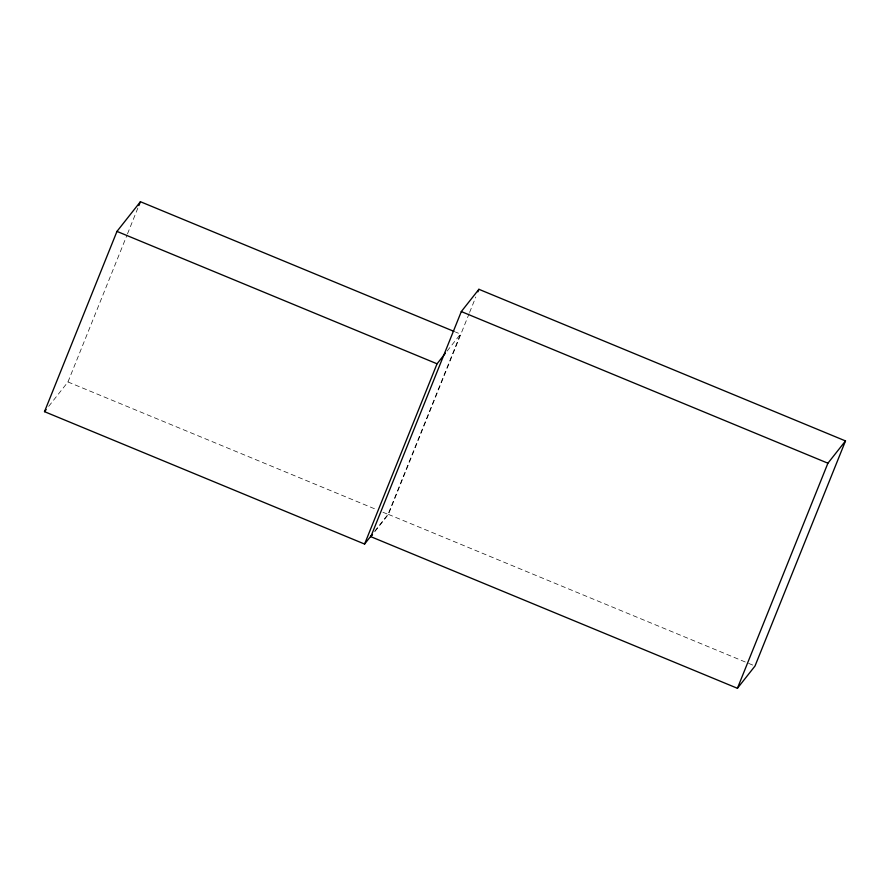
<?xml version="1.0" encoding="UTF-8"?>
<svg xmlns="http://www.w3.org/2000/svg" width="890" height="890" viewBox="0 0 890 890"><rect width="100%" height="100%" fill="white"/><g stroke="black" fill="none" stroke-linecap="round" stroke-linejoin="round"><path stroke-width="0.67" stroke-dasharray="4.45 3.34" d="M48.694 406.352L67.963 381.966L126.97 235.183M127.481 233.892L138.351 206.858M374.646 531.33L388.04 514.353L460.508 334.095L455.391 331.981M375.013 531.363L388.418 514.387L469.086 313.736M469.597 312.446L475.805 297.015M447.103 351.072L460.508 334.095M67.963 381.966L376.526 509.592M382.923 512.24L388.04 514.353M388.418 514.387L747.322 662.839M748.601 663.373L753.73 665.486"/><path stroke-width="1.33" d="M372.131 534.512L364.589 544.057L44.5 411.658L116.968 231.4L140.42 201.707L454.111 331.447M138.873 205.568L140.42 201.707M364.589 544.057L437.046 363.799L445.423 353.185M370.819 536.67L461.309 311.567L478.909 289.295L845.5 440.928L755.009 666.02L737.421 688.293L370.819 536.67L372.498 534.545M477.874 291.864L478.909 289.295M737.421 688.293L827.911 463.201L845.5 440.928M44.5 411.658L46.18 409.545M461.309 311.567L827.911 463.201M116.968 231.4L437.046 363.799"/></g></svg>
